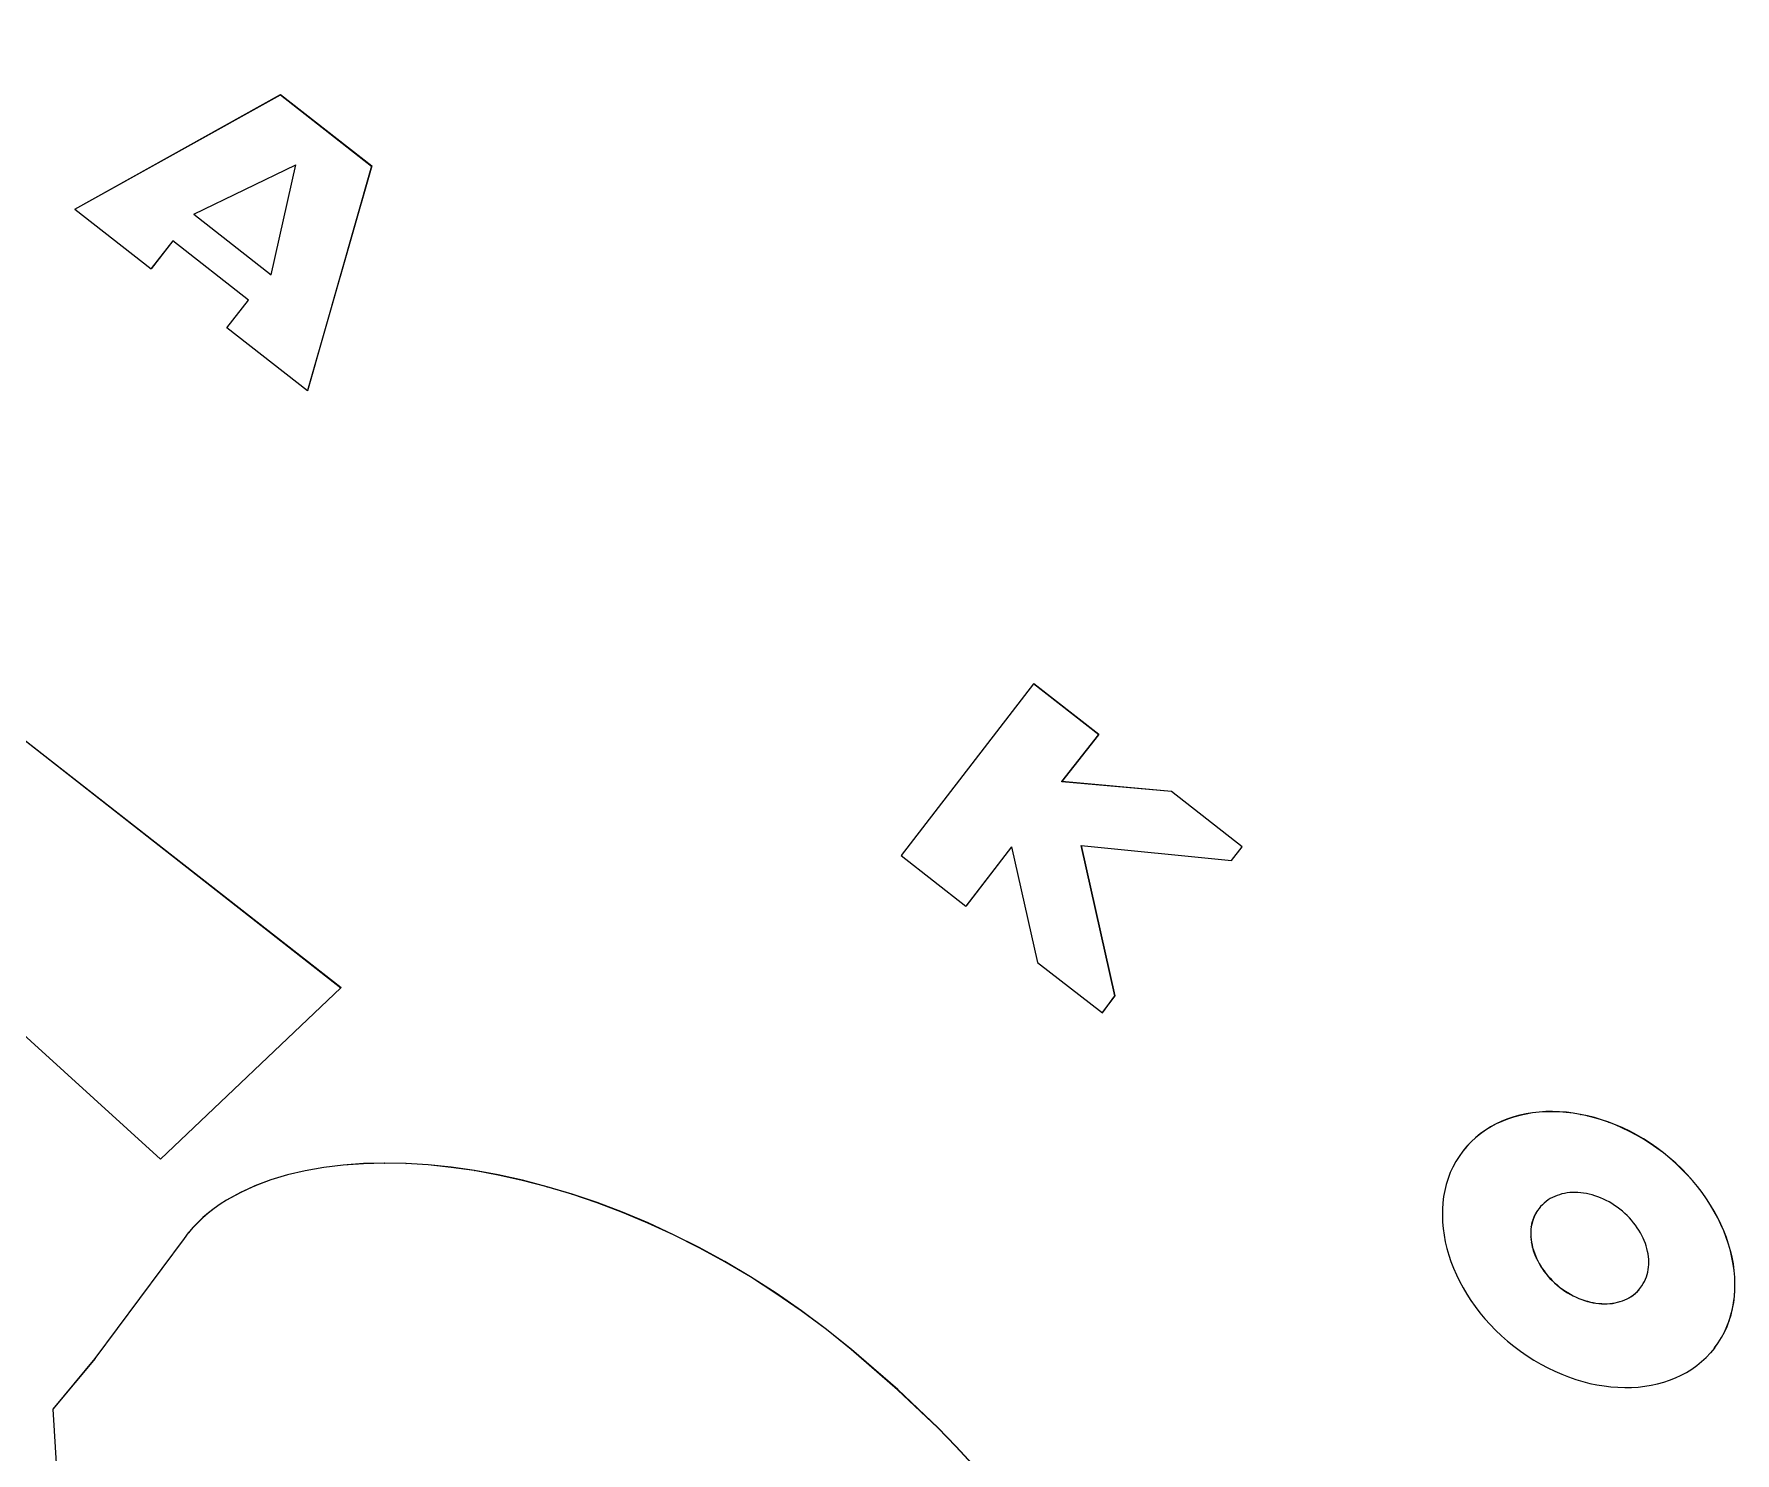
# Model space of a CAD drawing. Header units: millimetres. Extents: x -229914 to 856942, y -268655 to 87212.
# Drawn here: x -140997.2 to -140932.8, y 23749.4 to 23803.1 of the extents above; entities that cross this region are included whole.
import ezdxf

# ---------------------------------------------------------------- set-up
doc = ezdxf.new("R2010")
doc.units = ezdxf.units.MM

# ---------------------------------------------------------------- blocks, each defined once
blk = doc.blocks.new('Т912NEW')
at = {"color": 7, "linetype": 'Continuous', "lineweight": 15}
for p, q in [((-2747.685, -55.977), (-2747.943, -56.09)), ((-2747.685, -55.983), (-2747.943, -56.097)), ((-2747.429, -55.872), (-2747.685, -55.977)), ((-2747.429, -55.879), (-2747.685, -55.983)), ((-2747.685, -55.983), (-2747.685, -55.977)), ((-2747.16, -55.777), (-2747.429, -55.872)), ((-2747.16, -55.784), (-2747.429, -55.879)), ((-2747.429, -55.879), (-2747.429, -55.872)), ((-2746.892, -55.692), (-2747.16, -55.777)), ((-2746.892, -55.698), (-2747.16, -55.784)), ((-2747.16, -55.784), (-2747.16, -55.777)), ((-2746.611, -55.617), (-2746.892, -55.692)), ((-2746.611, -55.623), (-2746.892, -55.698)), ((-2746.892, -55.698), (-2746.892, -55.692)), ((-2746.324, -55.552), (-2746.611, -55.617)), ((-2746.324, -55.558), (-2746.611, -55.623)), ((-2746.611, -55.623), (-2746.611, -55.617)), ((-2746.031, -55.498), (-2746.324, -55.552)), ((-2746.031, -55.504), (-2746.324, -55.558)), ((-2746.324, -55.558), (-2746.324, -55.552)), ((-2745.732, -55.454), (-2746.031, -55.498)), ((-2745.732, -55.461), (-2746.031, -55.504)), ((-2746.031, -55.504), (-2746.031, -55.498)), ((-2745.434, -55.422), (-2745.732, -55.454)), ((-2745.434, -55.429), (-2745.732, -55.461)), ((-2745.732, -55.461), (-2745.732, -55.454)), ((-2745.123, -55.402), (-2745.434, -55.422)), ((-2745.123, -55.408), (-2745.434, -55.429)), ((-2745.434, -55.429), (-2745.434, -55.422)), ((-2744.813, -55.393), (-2745.123, -55.402)), ((-2744.813, -55.399), (-2745.123, -55.408)), ((-2745.123, -55.408), (-2745.123, -55.402)), ((-2744.503, -55.396), (-2744.813, -55.393)), ((-2744.813, -55.399), (-2744.813, -55.393)), ((-2744.503, -55.402), (-2744.813, -55.399)), ((-2744.199, -55.411), (-2744.503, -55.396)), ((-2744.503, -55.402), (-2744.503, -55.396)), ((-2744.199, -55.418), (-2744.503, -55.402)), ((-2743.896, -55.439), (-2744.199, -55.411)), ((-2744.199, -55.418), (-2744.199, -55.411)), ((-2743.896, -55.445), (-2744.199, -55.418)), ((-2743.599, -55.476), (-2743.896, -55.439)), ((-2743.896, -55.445), (-2743.896, -55.439)), ((-2743.599, -55.483), (-2743.896, -55.445)), ((-2743.303, -55.525), (-2743.599, -55.476)), ((-2743.599, -55.483), (-2743.599, -55.476)), ((-2743.303, -55.532), (-2743.599, -55.483)), ((-2743.012, -55.586), (-2743.303, -55.525)), ((-2743.303, -55.532), (-2743.303, -55.525)), ((-2743.012, -55.592), (-2743.303, -55.532)), ((-2742.735, -55.656), (-2743.012, -55.586)), ((-2743.012, -55.592), (-2743.012, -55.586)), ((-2742.735, -55.662), (-2743.012, -55.592)), ((-2742.458, -55.736), (-2742.735, -55.656)), ((-2742.735, -55.662), (-2742.735, -55.656)), ((-2742.458, -55.743), (-2742.735, -55.662)), ((-2742.187, -55.827), (-2742.458, -55.736)), ((-2742.458, -55.743), (-2742.458, -55.736)), ((-2742.187, -55.833), (-2742.458, -55.743)), ((-2741.929, -55.927), (-2742.187, -55.827)), ((-2742.187, -55.833), (-2742.187, -55.827)), ((-2741.929, -55.933), (-2742.187, -55.833)), ((-2741.671, -56.036), (-2741.929, -55.927)), ((-2741.929, -55.933), (-2741.929, -55.927)), ((-2741.671, -56.042), (-2741.929, -55.933)), ((-2810.721, -56.666), (-2806.341, -56.628)), ((-2810.721, -56.673), (-2806.341, -56.635)), ((-2806.341, -56.628), (-2802.943, -64.798)), ((-2806.341, -56.635), (-2806.341, -56.628)), ((-2806.341, -56.635), (-2802.943, -64.804)), ((-2771.398, -56.324), (-2774.524, -56.352)), ((-2771.398, -56.33), (-2774.524, -56.358)), ((-2774.524, -56.358), (-2774.524, -56.352)), ((-2774.524, -56.358), (-2774.407, -64.564)), ((-2771.381, -58.587), (-2771.398, -56.324)), ((-2771.398, -56.33), (-2771.398, -56.324)), ((-2771.381, -58.593), (-2771.398, -56.33)), ((-2767.905, -56.294), (-2771.381, -58.587)), ((-2767.905, -56.3), (-2771.381, -58.593)), ((-2764.506, -56.264), (-2767.905, -56.294)), ((-2764.506, -56.27), (-2767.905, -56.3)), ((-2767.905, -56.3), (-2767.905, -56.294)), ((-2764.496, -56.92), (-2764.506, -56.264)), ((-2764.506, -56.27), (-2764.506, -56.264)), ((-2764.496, -56.927), (-2764.506, -56.27)), ((-2748.86, -56.631), (-2749.068, -56.786)), ((-2748.86, -56.637), (-2749.068, -56.792)), ((-2748.646, -56.483), (-2748.86, -56.631)), ((-2748.646, -56.49), (-2748.86, -56.637)), ((-2748.86, -56.637), (-2748.86, -56.631)), ((-2748.42, -56.344), (-2748.646, -56.483)), ((-2748.42, -56.351), (-2748.646, -56.49)), ((-2748.646, -56.49), (-2748.646, -56.483)), ((-2748.181, -56.213), (-2748.42, -56.344)), ((-2748.181, -56.22), (-2748.42, -56.351)), ((-2748.42, -56.351), (-2748.42, -56.344)), ((-2747.943, -56.09), (-2748.181, -56.213)), ((-2747.943, -56.097), (-2748.181, -56.22)), ((-2748.181, -56.22), (-2748.181, -56.213)), ((-2747.943, -56.097), (-2747.943, -56.09)), ((-2741.426, -56.154), (-2741.671, -56.036)), ((-2741.671, -56.042), (-2741.671, -56.036)), ((-2741.426, -56.16), (-2741.671, -56.042)), ((-2741.187, -56.281), (-2741.426, -56.154)), ((-2741.426, -56.16), (-2741.426, -56.154)), ((-2741.187, -56.288), (-2741.426, -56.16)), ((-2740.954, -56.417), (-2741.187, -56.281)), ((-2741.187, -56.288), (-2741.187, -56.281)), ((-2740.954, -56.423), (-2741.187, -56.288)), ((-2740.734, -56.56), (-2740.954, -56.417)), ((-2740.954, -56.423), (-2740.954, -56.417)), ((-2740.734, -56.566), (-2740.954, -56.423)), ((-2740.52, -56.711), (-2740.734, -56.56)), ((-2740.734, -56.566), (-2740.734, -56.56)), ((-2740.52, -56.718), (-2740.734, -56.566)), ((-2814.109, -64.908), (-2810.721, -56.666)), ((-2814.109, -64.914), (-2810.721, -56.673)), ((-2810.721, -56.673), (-2810.721, -56.666)), ((-2769.305, -60.02), (-2764.496, -56.927)), ((-2764.496, -56.927), (-2764.496, -56.92)), ((-2749.632, -57.294), (-2749.797, -57.477)), ((-2749.632, -57.301), (-2749.797, -57.483)), ((-2749.455, -57.118), (-2749.632, -57.294)), ((-2749.455, -57.124), (-2749.632, -57.301)), ((-2749.632, -57.301), (-2749.632, -57.294)), ((-2749.271, -56.948), (-2749.455, -57.118)), ((-2749.271, -56.955), (-2749.455, -57.124)), ((-2749.455, -57.124), (-2749.455, -57.118)), ((-2749.068, -56.786), (-2749.271, -56.948)), ((-2749.068, -56.792), (-2749.271, -56.955)), ((-2749.271, -56.955), (-2749.271, -56.948)), ((-2749.068, -56.792), (-2749.068, -56.786)), ((-2740.319, -56.871), (-2740.52, -56.711)), ((-2740.52, -56.718), (-2740.52, -56.711)), ((-2740.319, -56.877), (-2740.52, -56.718)), ((-2740.125, -57.037), (-2740.319, -56.871)), ((-2740.319, -56.877), (-2740.319, -56.871)), ((-2740.125, -57.043), (-2740.319, -56.877)), ((-2739.943, -57.21), (-2740.125, -57.037)), ((-2740.125, -57.043), (-2740.125, -57.037)), ((-2739.943, -57.217), (-2740.125, -57.043)), ((-2739.773, -57.39), (-2739.943, -57.21)), ((-2739.943, -57.217), (-2739.943, -57.21)), ((-2739.773, -57.396), (-2739.943, -57.217)), ((-2750.098, -57.861), (-2750.227, -58.062)), ((-2750.098, -57.868), (-2750.227, -58.068)), ((-2749.95, -57.666), (-2750.098, -57.861)), ((-2749.95, -57.672), (-2750.098, -57.868)), ((-2750.098, -57.868), (-2750.098, -57.861)), ((-2749.797, -57.477), (-2749.95, -57.666)), ((-2749.797, -57.483), (-2749.95, -57.672)), ((-2749.95, -57.672), (-2749.95, -57.666)), ((-2749.797, -57.483), (-2749.797, -57.477)), ((-2739.616, -57.576), (-2739.773, -57.39)), ((-2739.773, -57.396), (-2739.773, -57.39)), ((-2739.616, -57.583), (-2739.773, -57.396)), ((-2739.465, -57.769), (-2739.616, -57.576)), ((-2739.616, -57.583), (-2739.616, -57.576)), ((-2739.465, -57.775), (-2739.616, -57.583)), ((-2739.327, -57.967), (-2739.465, -57.769)), ((-2739.465, -57.775), (-2739.465, -57.769)), ((-2739.327, -57.974), (-2739.465, -57.775)), ((-2810.47, -62.258), (-2808.62, -58.382)), ((-2806.742, -62.225), (-2808.62, -58.382)), ((-2771.381, -58.593), (-2771.381, -58.587)), ((-2750.453, -58.479), (-2750.545, -58.694)), ((-2750.453, -58.485), (-2750.545, -58.701)), ((-2750.342, -58.268), (-2750.453, -58.479)), ((-2750.342, -58.274), (-2750.453, -58.485)), ((-2750.453, -58.485), (-2750.453, -58.479)), ((-2750.227, -58.062), (-2750.342, -58.268)), ((-2750.227, -58.068), (-2750.342, -58.274)), ((-2750.342, -58.274), (-2750.342, -58.268)), ((-2750.227, -58.068), (-2750.227, -58.062)), ((-2746.411, -58.588), (-2746.493, -58.651)), ((-2746.323, -58.529), (-2746.411, -58.588)), ((-2746.229, -58.472), (-2746.323, -58.529)), ((-2746.135, -58.419), (-2746.229, -58.472)), ((-2746.034, -58.37), (-2746.135, -58.419)), ((-2745.934, -58.324), (-2746.034, -58.37)), ((-2745.834, -58.282), (-2745.934, -58.324)), ((-2745.721, -58.244), (-2745.834, -58.282)), ((-2745.615, -58.209), (-2745.721, -58.244)), ((-2745.503, -58.179), (-2745.615, -58.209)), ((-2745.384, -58.153), (-2745.503, -58.179)), ((-2745.266, -58.131), (-2745.384, -58.153)), ((-2745.148, -58.113), (-2745.266, -58.131)), ((-2745.023, -58.101), (-2745.148, -58.113)), ((-2744.899, -58.092), (-2745.023, -58.101)), ((-2744.775, -58.088), (-2744.899, -58.092)), ((-2744.651, -58.09), (-2744.775, -58.088)), ((-2744.527, -58.096), (-2744.651, -58.09)), ((-2744.403, -58.107), (-2744.527, -58.096)), ((-2744.286, -58.122), (-2744.403, -58.107)), ((-2744.168, -58.142), (-2744.286, -58.122)), ((-2744.051, -58.166), (-2744.168, -58.142)), ((-2743.934, -58.195), (-2744.051, -58.166)), ((-2743.823, -58.227), (-2743.934, -58.195)), ((-2743.719, -58.264), (-2743.823, -58.227)), ((-2743.608, -58.304), (-2743.719, -58.264)), ((-2743.51, -58.348), (-2743.608, -58.304)), ((-2743.405, -58.396), (-2743.51, -58.348)), ((-2743.313, -58.447), (-2743.405, -58.396)), ((-2743.216, -58.502), (-2743.313, -58.447)), ((-2743.13, -58.559), (-2743.216, -58.502)), ((-2743.044, -58.621), (-2743.13, -58.559)), ((-2739.202, -58.171), (-2739.327, -57.967)), ((-2739.327, -57.974), (-2739.327, -57.967)), ((-2739.202, -58.177), (-2739.327, -57.974)), ((-2739.095, -58.38), (-2739.202, -58.171)), ((-2739.202, -58.177), (-2739.202, -58.171)), ((-2739.095, -58.386), (-2739.202, -58.177)), ((-2738.994, -58.594), (-2739.095, -58.38)), ((-2739.095, -58.386), (-2739.095, -58.38)), ((-2738.994, -58.6), (-2739.095, -58.386)), ((-2750.685, -59.139), (-2750.733, -59.367)), ((-2750.685, -59.145), (-2750.733, -59.374)), ((-2750.618, -58.914), (-2750.685, -59.139)), ((-2750.618, -58.921), (-2750.685, -59.145)), ((-2750.685, -59.145), (-2750.685, -59.139)), ((-2750.545, -58.694), (-2750.618, -58.914)), ((-2750.545, -58.701), (-2750.618, -58.921)), ((-2750.618, -58.921), (-2750.618, -58.914)), ((-2750.545, -58.701), (-2750.545, -58.694)), ((-2746.958, -59.166), (-2747.009, -59.249)), ((-2746.906, -59.085), (-2746.958, -59.166)), ((-2746.849, -59.006), (-2746.906, -59.085)), ((-2746.785, -58.93), (-2746.849, -59.006)), ((-2746.721, -58.856), (-2746.785, -58.93)), ((-2746.652, -58.785), (-2746.721, -58.856)), ((-2746.576, -58.716), (-2746.652, -58.785)), ((-2746.493, -58.651), (-2746.576, -58.716)), ((-2742.959, -58.685), (-2743.044, -58.621)), ((-2742.886, -58.752), (-2742.959, -58.685)), ((-2742.807, -58.822), (-2742.886, -58.752)), ((-2742.741, -58.895), (-2742.807, -58.822)), ((-2742.674, -58.97), (-2742.741, -58.895)), ((-2742.614, -59.047), (-2742.674, -58.97)), ((-2742.56, -59.128), (-2742.614, -59.047)), ((-2742.512, -59.21), (-2742.56, -59.128)), ((-2742.465, -59.294), (-2742.512, -59.21)), ((-2738.912, -58.813), (-2738.994, -58.594)), ((-2738.994, -58.6), (-2738.994, -58.594)), ((-2738.912, -58.819), (-2738.994, -58.6)), ((-2738.837, -59.036), (-2738.912, -58.813)), ((-2738.912, -58.819), (-2738.912, -58.813)), ((-2738.837, -59.042), (-2738.912, -58.819)), ((-2738.78, -59.263), (-2738.837, -59.036)), ((-2738.837, -59.042), (-2738.837, -59.036)), ((-2738.78, -59.269), (-2738.837, -59.042)), ((-2750.788, -59.834), (-2750.793, -60.071)), ((-2750.788, -59.84), (-2750.793, -60.078)), ((-2750.77, -59.599), (-2750.788, -59.834)), ((-2750.77, -59.605), (-2750.788, -59.84)), ((-2750.788, -59.84), (-2750.788, -59.834)), ((-2750.733, -59.367), (-2750.77, -59.599)), ((-2750.733, -59.374), (-2750.77, -59.605)), ((-2750.77, -59.605), (-2750.77, -59.599)), ((-2750.733, -59.374), (-2750.733, -59.367)), ((-2747.177, -59.786), (-2747.185, -59.881)), ((-2747.162, -59.693), (-2747.177, -59.786)), ((-2747.148, -59.6), (-2747.162, -59.693)), ((-2747.121, -59.51), (-2747.148, -59.6)), ((-2747.088, -59.421), (-2747.121, -59.51)), ((-2747.049, -59.334), (-2747.088, -59.421)), ((-2747.009, -59.249), (-2747.049, -59.334)), ((-2742.429, -59.381), (-2742.465, -59.294)), ((-2742.394, -59.469), (-2742.429, -59.381)), ((-2742.365, -59.559), (-2742.394, -59.469)), ((-2742.343, -59.651), (-2742.365, -59.559)), ((-2742.326, -59.744), (-2742.343, -59.651)), ((-2742.315, -59.838), (-2742.326, -59.744)), ((-2742.308, -60.031), (-2742.315, -59.838)), ((-2738.741, -59.494), (-2738.78, -59.263)), ((-2738.78, -59.269), (-2738.78, -59.263)), ((-2738.741, -59.501), (-2738.78, -59.269)), ((-2738.716, -59.729), (-2738.741, -59.494)), ((-2738.741, -59.501), (-2738.741, -59.494)), ((-2738.716, -59.735), (-2738.741, -59.501)), ((-2738.703, -59.966), (-2738.716, -59.729)), ((-2738.716, -59.735), (-2738.716, -59.729)), ((-2738.703, -59.973), (-2738.716, -59.735)), ((-2764.756, -63.683), (-2769.305, -60.02)), ((-2764.756, -63.676), (-2769.301, -60.017)), ((-2750.793, -60.078), (-2750.793, -60.071)), ((-2750.793, -60.078), (-2750.78, -60.316)), ((-2750.78, -60.316), (-2750.754, -60.55)), ((-2747.185, -59.881), (-2747.187, -59.977)), ((-2747.187, -59.973), (-2747.183, -60.067)), ((-2747.187, -59.977), (-2747.183, -60.073)), ((-2747.183, -60.067), (-2747.173, -60.161)), ((-2747.183, -60.073), (-2747.183, -60.067)), ((-2747.183, -60.073), (-2747.173, -60.168)), ((-2747.173, -60.161), (-2747.157, -60.254)), ((-2747.173, -60.168), (-2747.173, -60.161)), ((-2747.173, -60.168), (-2747.157, -60.261)), ((-2747.157, -60.254), (-2747.134, -60.346)), ((-2747.157, -60.261), (-2747.157, -60.254)), ((-2747.157, -60.261), (-2747.134, -60.352)), ((-2747.134, -60.346), (-2747.105, -60.436)), ((-2747.134, -60.352), (-2747.134, -60.346)), ((-2747.134, -60.352), (-2747.105, -60.442)), ((-2747.105, -60.436), (-2747.07, -60.524)), ((-2747.105, -60.442), (-2747.105, -60.436)), ((-2747.105, -60.442), (-2747.07, -60.531)), ((-2742.45, -60.571), (-2742.411, -60.484)), ((-2742.45, -60.577), (-2742.411, -60.49)), ((-2742.411, -60.484), (-2742.378, -60.395)), ((-2742.411, -60.49), (-2742.378, -60.402)), ((-2742.411, -60.49), (-2742.411, -60.484)), ((-2742.378, -60.395), (-2742.351, -60.305)), ((-2742.378, -60.402), (-2742.351, -60.311)), ((-2742.378, -60.402), (-2742.378, -60.395)), ((-2742.351, -60.305), (-2742.331, -60.212)), ((-2742.351, -60.311), (-2742.331, -60.219)), ((-2742.351, -60.311), (-2742.351, -60.305)), ((-2742.331, -60.212), (-2742.316, -60.119)), ((-2742.331, -60.219), (-2742.316, -60.125)), ((-2742.331, -60.219), (-2742.331, -60.212)), ((-2742.316, -60.119), (-2742.308, -60.026)), ((-2742.316, -60.125), (-2742.308, -60.031)), ((-2742.316, -60.125), (-2742.316, -60.119)), ((-2738.762, -60.677), (-2738.726, -60.446)), ((-2738.726, -60.446), (-2738.708, -60.211)), ((-2738.703, -59.973), (-2738.708, -60.211)), ((-2738.703, -59.973), (-2738.703, -59.966)), ((-2750.754, -60.55), (-2750.716, -60.781)), ((-2750.716, -60.781), (-2750.659, -61.008)), ((-2750.659, -61.008), (-2750.584, -61.231)), ((-2747.07, -60.524), (-2747.035, -60.611)), ((-2747.07, -60.531), (-2747.07, -60.524)), ((-2747.07, -60.531), (-2747.035, -60.617)), ((-2747.035, -60.611), (-2746.987, -60.695)), ((-2747.035, -60.617), (-2747.035, -60.611)), ((-2747.035, -60.617), (-2746.987, -60.702)), ((-2746.987, -60.695), (-2746.939, -60.777)), ((-2746.987, -60.702), (-2746.987, -60.695)), ((-2746.987, -60.702), (-2746.939, -60.784)), ((-2746.939, -60.777), (-2746.879, -60.858)), ((-2746.939, -60.784), (-2746.939, -60.777)), ((-2746.939, -60.784), (-2746.879, -60.864)), ((-2746.879, -60.858), (-2746.819, -60.935)), ((-2746.879, -60.864), (-2746.879, -60.858)), ((-2746.879, -60.864), (-2746.819, -60.941)), ((-2746.819, -60.935), (-2746.759, -61.01)), ((-2746.819, -60.941), (-2746.819, -60.935)), ((-2746.819, -60.941), (-2746.759, -61.017)), ((-2746.759, -61.01), (-2746.686, -61.083)), ((-2746.759, -61.017), (-2746.759, -61.01)), ((-2746.759, -61.017), (-2746.686, -61.089)), ((-2746.686, -61.083), (-2746.613, -61.153)), ((-2746.686, -61.089), (-2746.686, -61.083)), ((-2746.686, -61.089), (-2746.613, -61.159)), ((-2746.613, -61.153), (-2746.533, -61.22)), ((-2746.613, -61.159), (-2746.613, -61.153)), ((-2746.613, -61.159), (-2746.533, -61.226)), ((-2742.923, -61.188), (-2742.848, -61.12)), ((-2742.923, -61.195), (-2742.848, -61.126)), ((-2742.848, -61.12), (-2742.777, -61.049)), ((-2742.848, -61.126), (-2742.777, -61.056)), ((-2742.848, -61.126), (-2742.848, -61.12)), ((-2742.777, -61.049), (-2742.707, -60.975)), ((-2742.777, -61.056), (-2742.707, -60.982)), ((-2742.777, -61.056), (-2742.777, -61.049)), ((-2742.707, -60.975), (-2742.65, -60.899)), ((-2742.707, -60.982), (-2742.65, -60.905)), ((-2742.707, -60.982), (-2742.707, -60.975)), ((-2742.65, -60.899), (-2742.592, -60.82)), ((-2742.65, -60.905), (-2742.592, -60.826)), ((-2742.65, -60.905), (-2742.65, -60.899)), ((-2742.592, -60.82), (-2742.535, -60.739)), ((-2742.592, -60.826), (-2742.535, -60.746)), ((-2742.592, -60.826), (-2742.592, -60.82)), ((-2742.535, -60.739), (-2742.489, -60.656)), ((-2742.535, -60.746), (-2742.489, -60.663)), ((-2742.535, -60.746), (-2742.535, -60.739)), ((-2742.489, -60.656), (-2742.45, -60.571)), ((-2742.489, -60.663), (-2742.45, -60.577)), ((-2742.489, -60.663), (-2742.489, -60.656)), ((-2742.45, -60.577), (-2742.45, -60.571)), ((-2738.951, -61.35), (-2738.878, -61.13)), ((-2738.878, -61.13), (-2738.811, -60.905)), ((-2738.811, -60.905), (-2738.762, -60.677)), ((-2771.334, -61.701), (-2771.287, -64.528)), ((-2771.334, -61.701), (-2767.839, -64.513)), ((-2771.334, -61.701), (-2771.287, -64.535)), ((-2750.584, -61.231), (-2750.502, -61.451)), ((-2750.502, -61.451), (-2750.401, -61.664)), ((-2750.401, -61.664), (-2750.294, -61.873)), ((-2746.533, -61.22), (-2746.454, -61.284)), ((-2746.533, -61.226), (-2746.533, -61.22)), ((-2746.533, -61.226), (-2746.454, -61.291)), ((-2746.454, -61.284), (-2746.369, -61.345)), ((-2746.454, -61.291), (-2746.454, -61.284)), ((-2746.454, -61.291), (-2746.369, -61.352)), ((-2746.369, -61.345), (-2746.277, -61.403)), ((-2746.369, -61.352), (-2746.369, -61.345)), ((-2746.369, -61.352), (-2746.277, -61.41)), ((-2746.277, -61.403), (-2746.185, -61.458)), ((-2746.277, -61.41), (-2746.277, -61.403)), ((-2746.277, -61.41), (-2746.185, -61.464)), ((-2746.185, -61.458), (-2746.088, -61.509)), ((-2746.185, -61.464), (-2746.185, -61.458)), ((-2746.185, -61.464), (-2746.088, -61.515)), ((-2746.088, -61.509), (-2745.989, -61.557)), ((-2746.088, -61.515), (-2746.088, -61.509)), ((-2746.088, -61.515), (-2745.989, -61.563)), ((-2745.989, -61.557), (-2745.885, -61.601)), ((-2745.989, -61.563), (-2745.989, -61.557)), ((-2745.989, -61.563), (-2745.885, -61.607)), ((-2745.885, -61.601), (-2745.781, -61.641)), ((-2745.885, -61.607), (-2745.885, -61.601)), ((-2745.885, -61.607), (-2745.781, -61.648)), ((-2745.781, -61.641), (-2745.676, -61.678)), ((-2745.781, -61.648), (-2745.781, -61.641)), ((-2745.781, -61.648), (-2745.676, -61.684)), ((-2745.676, -61.678), (-2745.565, -61.71)), ((-2745.676, -61.684), (-2745.676, -61.678)), ((-2745.676, -61.684), (-2745.565, -61.717)), ((-2745.565, -61.71), (-2745.448, -61.739)), ((-2745.565, -61.717), (-2745.565, -61.71)), ((-2745.565, -61.717), (-2745.448, -61.745)), ((-2745.448, -61.739), (-2745.33, -61.763)), ((-2745.448, -61.745), (-2745.448, -61.739)), ((-2745.448, -61.745), (-2745.33, -61.769)), ((-2745.33, -61.763), (-2745.213, -61.783)), ((-2745.33, -61.769), (-2745.33, -61.763)), ((-2745.33, -61.769), (-2745.213, -61.789)), ((-2745.213, -61.783), (-2745.095, -61.798)), ((-2745.213, -61.789), (-2745.213, -61.783)), ((-2745.213, -61.789), (-2745.095, -61.804)), ((-2745.095, -61.798), (-2744.972, -61.809)), ((-2745.095, -61.804), (-2745.095, -61.798)), ((-2745.095, -61.804), (-2744.972, -61.815)), ((-2744.972, -61.809), (-2744.848, -61.815)), ((-2744.972, -61.815), (-2744.972, -61.809)), ((-2744.594, -61.813), (-2744.475, -61.804)), ((-2744.594, -61.819), (-2744.475, -61.811)), ((-2744.475, -61.804), (-2744.351, -61.792)), ((-2744.475, -61.811), (-2744.351, -61.798)), ((-2744.475, -61.811), (-2744.475, -61.804)), ((-2744.351, -61.792), (-2744.233, -61.774)), ((-2744.351, -61.798), (-2744.233, -61.781)), ((-2744.351, -61.798), (-2744.351, -61.792)), ((-2744.233, -61.774), (-2744.114, -61.752)), ((-2744.233, -61.781), (-2744.114, -61.759)), ((-2744.233, -61.781), (-2744.233, -61.774)), ((-2744.114, -61.752), (-2743.996, -61.726)), ((-2744.114, -61.759), (-2743.996, -61.732)), ((-2744.114, -61.759), (-2744.114, -61.752)), ((-2743.996, -61.726), (-2743.884, -61.696)), ((-2743.996, -61.732), (-2743.884, -61.702)), ((-2743.996, -61.732), (-2743.996, -61.726)), ((-2743.884, -61.696), (-2743.777, -61.661)), ((-2743.884, -61.702), (-2743.777, -61.667)), ((-2743.884, -61.702), (-2743.884, -61.696)), ((-2743.777, -61.661), (-2743.665, -61.623)), ((-2743.777, -61.667), (-2743.665, -61.629)), ((-2743.777, -61.667), (-2743.777, -61.661)), ((-2743.665, -61.623), (-2743.565, -61.581)), ((-2743.665, -61.629), (-2743.565, -61.587)), ((-2743.665, -61.629), (-2743.665, -61.623)), ((-2743.565, -61.581), (-2743.458, -61.535)), ((-2743.565, -61.587), (-2743.458, -61.541)), ((-2743.565, -61.587), (-2743.565, -61.581)), ((-2743.458, -61.535), (-2743.364, -61.485)), ((-2743.458, -61.541), (-2743.364, -61.492)), ((-2743.458, -61.541), (-2743.458, -61.535)), ((-2743.364, -61.485), (-2743.27, -61.433)), ((-2743.364, -61.492), (-2743.27, -61.439)), ((-2743.364, -61.492), (-2743.364, -61.485)), ((-2743.27, -61.433), (-2743.176, -61.376)), ((-2743.27, -61.439), (-2743.176, -61.383)), ((-2743.27, -61.439), (-2743.27, -61.433)), ((-2743.176, -61.376), (-2743.087, -61.317)), ((-2743.176, -61.383), (-2743.087, -61.323)), ((-2743.176, -61.383), (-2743.176, -61.376)), ((-2743.087, -61.317), (-2743.005, -61.254)), ((-2743.087, -61.323), (-2743.005, -61.26)), ((-2743.087, -61.323), (-2743.087, -61.317)), ((-2743.005, -61.254), (-2742.923, -61.188)), ((-2743.005, -61.26), (-2742.923, -61.195)), ((-2743.005, -61.26), (-2743.005, -61.254)), ((-2742.923, -61.195), (-2742.923, -61.188)), ((-2739.27, -61.983), (-2739.153, -61.776)), ((-2739.153, -61.776), (-2739.043, -61.566)), ((-2739.043, -61.566), (-2738.951, -61.35)), ((-2810.47, -62.258), (-2806.742, -62.225)), ((-2810.467, -62.252), (-2806.745, -62.219)), ((-2750.294, -61.873), (-2750.169, -62.077)), ((-2750.169, -62.077), (-2750.031, -62.276)), ((-2750.031, -62.276), (-2749.88, -62.468)), ((-2744.972, -61.815), (-2744.848, -61.821)), ((-2744.848, -61.815), (-2744.724, -61.816)), ((-2744.848, -61.821), (-2744.848, -61.815)), ((-2744.848, -61.821), (-2744.724, -61.823)), ((-2744.724, -61.816), (-2744.594, -61.813)), ((-2744.724, -61.823), (-2744.724, -61.816)), ((-2744.724, -61.823), (-2744.594, -61.819)), ((-2744.594, -61.819), (-2744.594, -61.813)), ((-2739.698, -62.567), (-2739.545, -62.378)), ((-2739.545, -62.378), (-2739.398, -62.183)), ((-2739.398, -62.183), (-2739.27, -61.983)), ((-2749.88, -62.468), (-2749.723, -62.654)), ((-2749.723, -62.654), (-2749.553, -62.835)), ((-2749.553, -62.835), (-2749.371, -63.007)), ((-2749.371, -63.007), (-2749.177, -63.174)), ((-2740.428, -63.258), (-2740.225, -63.096)), ((-2740.225, -63.096), (-2740.041, -62.926)), ((-2740.041, -62.926), (-2739.864, -62.75)), ((-2739.864, -62.75), (-2739.698, -62.567)), ((-2806.827, -63.504), (-2810.468, -63.537)), ((-2810.468, -63.537), (-2810.449, -64.869)), ((-2810.468, -63.537), (-2810.449, -64.876)), ((-2806.814, -64.841), (-2806.827, -63.504)), ((-2764.73, -64.466), (-2764.756, -63.676)), ((-2764.756, -63.683), (-2764.756, -63.676)), ((-2764.73, -64.472), (-2764.756, -63.683)), ((-2749.177, -63.174), (-2748.976, -63.333)), ((-2748.976, -63.333), (-2748.762, -63.484)), ((-2748.762, -63.484), (-2748.542, -63.628)), ((-2748.542, -63.628), (-2748.309, -63.763)), ((-2741.315, -63.831), (-2741.077, -63.7)), ((-2741.077, -63.7), (-2740.85, -63.561)), ((-2740.85, -63.561), (-2740.635, -63.413)), ((-2740.635, -63.413), (-2740.428, -63.258)), ((-2748.309, -63.763), (-2748.07, -63.89)), ((-2748.07, -63.89), (-2747.825, -64.008)), ((-2747.825, -64.008), (-2747.567, -64.118)), ((-2747.567, -64.118), (-2747.309, -64.217)), ((-2747.309, -64.217), (-2747.038, -64.308)), ((-2747.038, -64.308), (-2746.761, -64.389)), ((-2742.885, -64.427), (-2742.604, -64.352)), ((-2742.604, -64.352), (-2742.336, -64.267)), ((-2742.336, -64.267), (-2742.067, -64.172)), ((-2742.067, -64.172), (-2741.81, -64.068)), ((-2741.81, -64.068), (-2741.553, -63.954)), ((-2741.553, -63.954), (-2741.315, -63.831)), ((-2814.109, -64.914), (-2810.449, -64.876)), ((-2814.109, -64.914), (-2814.109, -64.908)), ((-2810.449, -64.876), (-2810.449, -64.869)), ((-2802.943, -64.804), (-2806.814, -64.841)), ((-2802.943, -64.804), (-2802.943, -64.798)), ((-2774.407, -64.564), (-2771.287, -64.535)), ((-2771.287, -64.535), (-2771.287, -64.528)), ((-2767.839, -64.513), (-2764.73, -64.472)), ((-2764.73, -64.472), (-2764.73, -64.466)), ((-2746.761, -64.389), (-2746.483, -64.459)), ((-2746.483, -64.459), (-2746.193, -64.518)), ((-2746.193, -64.518), (-2745.896, -64.568)), ((-2745.896, -64.568), (-2745.6, -64.606)), ((-2745.6, -64.606), (-2745.297, -64.633)), ((-2745.297, -64.633), (-2744.993, -64.648)), ((-2744.993, -64.648), (-2744.683, -64.651)), ((-2744.683, -64.651), (-2744.372, -64.643)), ((-2744.372, -64.643), (-2744.062, -64.622)), ((-2744.062, -64.622), (-2743.764, -64.59)), ((-2743.764, -64.59), (-2743.465, -64.547)), ((-2743.465, -64.547), (-2743.172, -64.492)), ((-2743.172, -64.492), (-2742.885, -64.427)), ((-2767.78, -80.477), (-2768.924, -80.594)), ((-2767.78, -80.483), (-2768.924, -80.601)), ((-2766.619, -80.399), (-2767.78, -80.477)), ((-2766.619, -80.405), (-2767.78, -80.483)), ((-2767.78, -80.483), (-2767.78, -80.477)), ((-2765.433, -80.361), (-2766.619, -80.399)), ((-2765.433, -80.367), (-2766.619, -80.405)), ((-2766.619, -80.405), (-2766.619, -80.399)), ((-2764.224, -80.365), (-2765.433, -80.361)), ((-2765.433, -80.367), (-2765.433, -80.361)), ((-2764.224, -80.372), (-2765.433, -80.367)), ((-2761.907, -80.462), (-2764.224, -80.365)), ((-2764.224, -80.372), (-2764.224, -80.365)), ((-2761.907, -80.469), (-2764.224, -80.372)), ((-2759.809, -80.646), (-2761.907, -80.462)), ((-2761.907, -80.469), (-2761.907, -80.462)), ((-2759.809, -80.652), (-2761.907, -80.469)), ((-2771.128, -80.937), (-2772.193, -81.16)), ((-2771.128, -80.943), (-2772.193, -81.167)), ((-2770.038, -80.748), (-2771.128, -80.937)), ((-2770.038, -80.754), (-2771.128, -80.943)), ((-2771.128, -80.943), (-2771.128, -80.937)), ((-2768.924, -80.594), (-2770.038, -80.748)), ((-2768.924, -80.601), (-2770.038, -80.754)), ((-2770.038, -80.754), (-2770.038, -80.748)), ((-2768.924, -80.601), (-2768.924, -80.594)), ((-2758.837, -80.769), (-2759.809, -80.646)), ((-2759.809, -80.652), (-2759.809, -80.646)), ((-2758.837, -80.775), (-2759.809, -80.652)), ((-2757.917, -80.911), (-2758.837, -80.769)), ((-2758.837, -80.775), (-2758.837, -80.769)), ((-2757.917, -80.918), (-2758.837, -80.775)), ((-2828.429, -82.037), (-2787.872, -81.684)), ((-2828.429, -82.044), (-2787.872, -81.691)), ((-2787.872, -81.691), (-2789.17, -91.027)), ((-2787.872, -81.691), (-2787.872, -81.684)), ((-2774.24, -81.701), (-2775.215, -82.015)), ((-2774.24, -81.707), (-2775.215, -82.021)), ((-2773.229, -81.415), (-2774.24, -81.701)), ((-2773.229, -81.422), (-2774.24, -81.707)), ((-2774.24, -81.707), (-2774.24, -81.701)), ((-2772.193, -81.16), (-2773.229, -81.415)), ((-2772.193, -81.167), (-2773.229, -81.422)), ((-2773.229, -81.422), (-2773.229, -81.415)), ((-2772.193, -81.167), (-2772.193, -81.16)), ((-2776.159, -82.356), (-2777.073, -82.722)), ((-2776.159, -82.362), (-2777.073, -82.729)), ((-2775.215, -82.015), (-2776.159, -82.356)), ((-2775.215, -82.021), (-2776.159, -82.362)), ((-2776.159, -82.362), (-2776.159, -82.356)), ((-2775.215, -82.021), (-2775.215, -82.015)), ((-2777.073, -82.722), (-2777.956, -83.112)), ((-2777.073, -82.729), (-2777.956, -83.119)), ((-2777.073, -82.729), (-2777.073, -82.722)), ((-2778.797, -83.525), (-2779.606, -83.957)), ((-2778.797, -83.531), (-2779.606, -83.963)), ((-2777.956, -83.112), (-2778.797, -83.525)), ((-2777.956, -83.119), (-2778.797, -83.531)), ((-2778.797, -83.531), (-2778.797, -83.525)), ((-2777.956, -83.119), (-2777.956, -83.112)), ((-2779.606, -83.957), (-2780.374, -84.408)), ((-2779.606, -83.963), (-2780.374, -84.415)), ((-2779.606, -83.963), (-2779.606, -83.957)), ((-2781.11, -84.876), (-2781.797, -85.36)), ((-2781.11, -84.883), (-2781.797, -85.367)), ((-2780.374, -84.408), (-2781.11, -84.876)), ((-2780.374, -84.415), (-2781.11, -84.883)), ((-2781.11, -84.883), (-2781.11, -84.876)), ((-2780.374, -84.415), (-2780.374, -84.408)), ((-2781.797, -85.36), (-2782.447, -85.857)), ((-2781.797, -85.367), (-2782.447, -85.864)), ((-2781.797, -85.367), (-2781.797, -85.36)), ((-2782.447, -85.857), (-2783.054, -86.367)), ((-2782.447, -85.864), (-2783.054, -86.373)), ((-2782.447, -85.864), (-2782.447, -85.857)), ((-2783.618, -86.886), (-2784.139, -87.415)), ((-2783.618, -86.893), (-2784.139, -87.421)), ((-2783.054, -86.367), (-2783.618, -86.886)), ((-2783.054, -86.373), (-2783.618, -86.893)), ((-2783.618, -86.893), (-2783.618, -86.886)), ((-2783.054, -86.373), (-2783.054, -86.367)), ((-2784.139, -87.415), (-2784.61, -87.95)), ((-2784.139, -87.421), (-2784.61, -87.956)), ((-2784.139, -87.421), (-2784.139, -87.415)), ((-2784.61, -87.95), (-2785.038, -88.491)), ((-2784.61, -87.956), (-2785.038, -88.497)), ((-2784.61, -87.956), (-2784.61, -87.95)), ((-2785.038, -88.491), (-2785.416, -89.035)), ((-2785.038, -88.497), (-2785.416, -89.041)), ((-2785.038, -88.497), (-2785.038, -88.491)), ((-2785.416, -89.035), (-2785.745, -89.581)), ((-2785.416, -89.041), (-2785.745, -89.587)), ((-2785.416, -89.041), (-2785.416, -89.035)), ((-2786.017, -90.128), (-2786.247, -90.673)), ((-2786.017, -90.134), (-2786.247, -90.679)), ((-2785.745, -89.581), (-2786.017, -90.128)), ((-2785.745, -89.587), (-2786.017, -90.134)), ((-2786.017, -90.134), (-2786.017, -90.128)), ((-2785.745, -89.587), (-2785.745, -89.581)), ((-2789.17, -91.027), (-2802.1, -90.17)), ((-2786.247, -90.673), (-2786.34, -90.945)), ((-2786.247, -90.679), (-2786.34, -90.951)), ((-2786.247, -90.679), (-2786.247, -90.673)), ((-2786.415, -91.215), (-2786.483, -91.485)), ((-2786.415, -91.222), (-2786.483, -91.492)), ((-2786.34, -90.945), (-2786.415, -91.215)), ((-2786.34, -90.951), (-2786.415, -91.222)), ((-2786.415, -91.222), (-2786.415, -91.215)), ((-2786.34, -90.951), (-2786.34, -90.945)), ((-2786.569, -92.02), (-2786.594, -92.284)), ((-2786.569, -92.026), (-2786.594, -92.291)), ((-2786.532, -91.753), (-2786.569, -92.02)), ((-2786.532, -91.759), (-2786.569, -92.026)), ((-2786.569, -92.026), (-2786.569, -92.02)), ((-2786.483, -91.485), (-2786.532, -91.753)), ((-2786.483, -91.492), (-2786.532, -91.759)), ((-2786.532, -91.759), (-2786.532, -91.753)), ((-2786.483, -91.492), (-2786.483, -91.485)), ((-2786.594, -92.284), (-2786.606, -92.547)), ((-2786.594, -92.291), (-2786.606, -92.554)), ((-2786.606, -92.554), (-2786.606, -92.547)), ((-2786.606, -92.554), (-2786.6, -92.814)), ((-2786.594, -92.291), (-2786.594, -92.284)), ((-2786.6, -92.814), (-2786.406, -98.475)), ((-2786.406, -98.473), (-2786.457, -100.962)), ((-2786.406, -98.475), (-2786.457, -100.968)), ((-2786.457, -100.968), (-2786.457, -100.962)), ((-2786.457, -100.968), (-2784.945, -102.651))]:
    blk.add_line(p, q, dxfattribs=at)
blk.add_arc((-2366.098, 7.166), 816.75, 154.658064, 205.341936, dxfattribs=at)

msp = doc.modelspace()

# ---------------------------------------------------------------- block references
at = {"rotation": 321.4676820499667}
msp.add_blockref('Т912NEW', (-138753.82306, 22094.20638), dxfattribs=at)

doc.saveas('drawing.dxf')
